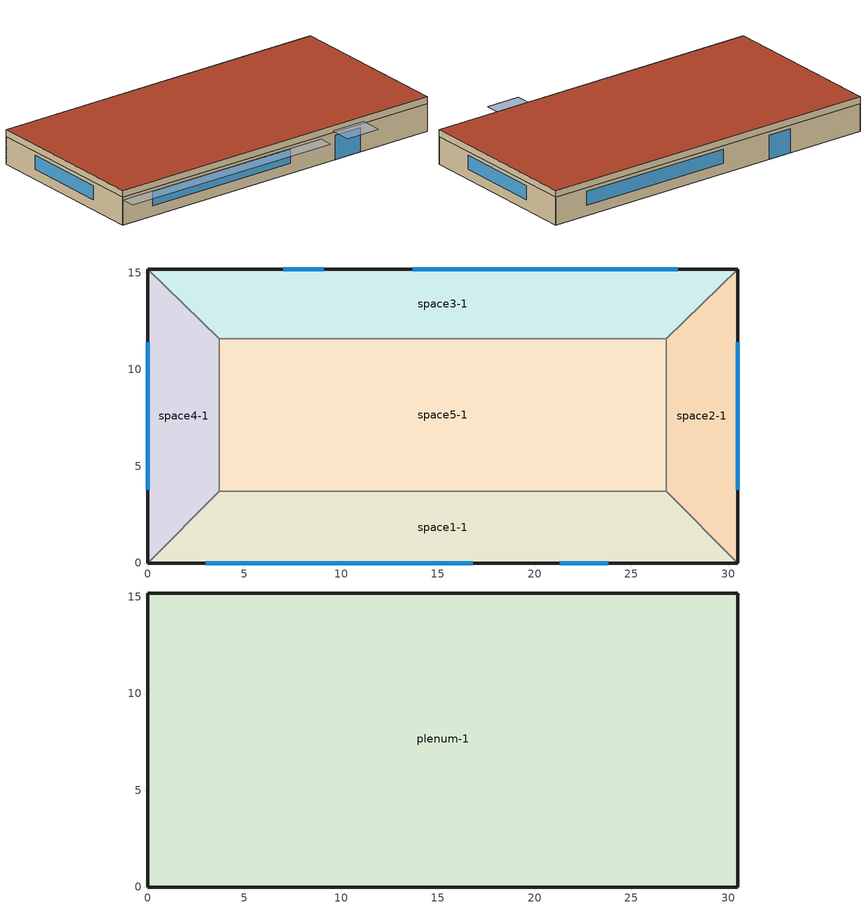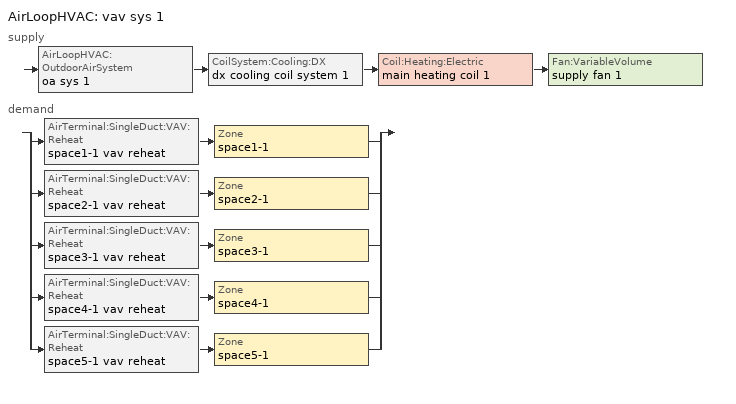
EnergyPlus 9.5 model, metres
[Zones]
space3-1
 floor ground (floor-slab-1): 26.8,11.6 3.7,11.6 0,15.2 30.5,15.2 z0
 wall outside (wall-1): 30.5,15.2 0,15.2 z0:2.4
 wall to space2-1 (int-wall-1): 26.8,11.6 30.5,15.2 z0:2.4
 wall to space4-1 (int-wall-1): 0,15.2 3.7,11.6 z0:2.4
 wall to space5-1 (int-wall-1): 3.7,11.6 26.8,11.6 z0:2.4
 window (sgl grey 3mm): 9.1,15.2 7,15.2 z0:2.1
 window (dbl clr 3mm/13mm air): 27.4,15.2 13.7,15.2 z0.9:2.1
space1-1
 floor ground (floor-slab-1): 26.8,3.7 30.5,0 0,0 3.7,3.7 z0
 wall outside (wall-1): 0,0 30.5,0 z0:2.4
 wall to space2-1 (int-wall-1): 30.5,0 26.8,3.7 z0:2.4
 wall to space4-1 (int-wall-1): 3.7,3.7 0,0 z0:2.4
 wall to space5-1 (int-wall-1): 26.8,3.7 3.7,3.7 z0:2.4
 window (sgl grey 3mm): 21.3,0 23.8,0 z0:2.1
 window (dbl clr 3mm/13mm air): 3,0 16.8,0 z0.9:2.1
space2-1
 floor ground (floor-slab-1): 26.8,11.6 30.5,15.2 30.5,0 26.8,3.7 z0
 wall outside (wall-1): 30.5,0 30.5,15.2 z0:2.4
 wall to space5-1 (int-wall-1): 26.8,11.6 26.8,3.7 z0:2.4
 window (dbl clr 3mm/13mm air): 30.5,3.8 30.5,11.4 z0.9:2.1
space4-1
 floor ground (floor-slab-1): 3.7,3.7 0,0 0,15.2 3.7,11.6 z0
 wall outside (wall-1): 0,15.2 0,0 z0:2.4
 wall to space5-1 (int-wall-1): 3.7,3.7 3.7,11.6 z0:2.4
 window (dbl clr 3mm/13mm air): 0,11.4 0,3.8 z0.9:2.1
space5-1
 floor ground (floor-slab-1): 26.8,11.6 26.8,3.7 3.7,3.7 3.7,11.6 z0
plenum-1
 floor to space1-1 (clng-1): 26.8,3.7 30.5,0 0,0 3.7,3.7 z2.4
 floor to space2-1 (clng-1): 26.8,11.6 30.5,15.2 30.5,0 26.8,3.7 z2.4
 floor to space3-1 (clng-1): 26.8,11.6 3.7,11.6 0,15.2 30.5,15.2 z2.4
 floor to space4-1 (clng-1): 3.7,3.7 0,0 0,15.2 3.7,11.6 z2.4
 floor to space5-1 (clng-1): 26.8,11.6 26.8,3.7 3.7,3.7 3.7,11.6 z2.4
 wall outside (wall-1): 30.5,15.2 0,15.2 0,0 30.5,0 30.5,15.2 z2.4:3
 roof outside (roof-1): 0,15.2 0,0 30.5,0 30.5,15.2 z3
shading: 0,-1.3 0,0 19.8,0 19.8,-1.3 z2.2; 21,-2 21,0 24.1,0 24.1,-2 z2.6
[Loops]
AirLoopHVAC 'vav sys 1'
 supply: AirLoopHVAC:OutdoorAirSystem 'oa sys 1' > CoilSystem:Cooling:DX 'dx cooling coil system 1' > Coil:Heating:Electric 'main heating coil 1' > Fan:VariableVolume 'supply fan 1'
 demand: split
  | AirTerminal:SingleDuct:VAV:Reheat 'space1-1 vav reheat' > Zone 'space1-1'
  | AirTerminal:SingleDuct:VAV:Reheat 'space2-1 vav reheat' > Zone 'space2-1'
  | AirTerminal:SingleDuct:VAV:Reheat 'space3-1 vav reheat' > Zone 'space3-1'
  | AirTerminal:SingleDuct:VAV:Reheat 'space4-1 vav reheat' > Zone 'space4-1'
  | AirTerminal:SingleDuct:VAV:Reheat 'space5-1 vav reheat' > Zone 'space5-1'
[Building]
Building: 30, city, 0.04, 0.4, fullexterior, 25, 6
[Site:GroundTemperature:BuildingSurface]
20.03, 20.03, 20.13, 20.3, 20.43, 20.52, 20.62, 20.77, 20.78, 20.55, 20.44, 20.2
[Site:Location]
new york j f kennedy intl ar_ny_usa design_conditions: 40.65, -73.8, -5, 5
[SizingPeriod:DesignDay]
new york j f kennedy intl ar ann clg .4% condns db=>mwb: 7, 21, summerdesignday, 32.1, 7.4, defaultmultipliers, , wetbulb, 23.1, , , , , 101265, 5.6, 230, no, no, no, ashraetau, , , 0.541, 1.8
new york j f kennedy intl ar ann htg 99.6% condns db: 1, 21, winterdesignday, -10.7, 0, defaultmultipliers, , wetbulb, -10.7, , , , , 101265, 7.5, 320, no, no, no, ashraeclearsky, , , , , 0
[Construction]
clng-1: mat-clng-1
dbl clr 3mm/13mm air: clear 3mm, air 13mm, clear 3mm
floor-slab-1: cc03, cp01
int-wall-1: gp02, al21, gp02
roof-1: rg01, br01, in46, wd01
sgl grey 3mm: grey 3mm
wall-1: wd01, pw03, in02, gp01
[Material]
br01: veryrough, 0.0095, 0.162, 1121, 1464, 0.9, 0.7, 0.7
cc03: mediumrough, 0.1016, 1.31, 2243, 837, 0.9, 0.65, 0.65
gp01: mediumsmooth, 0.0127, 0.16, 801, 837, 0.9, 0.75, 0.75
gp02: mediumsmooth, 0.0159, 0.16, 801, 837, 0.9, 0.75, 0.75
in02: rough, 0.0901, 0.043, 10, 837, 0.9, 0.75, 0.75
in46: veryrough, 0.0762, 0.023, 24, 1590, 0.9, 0.5, 0.5
pw03: mediumsmooth, 0.0127, 0.115, 545, 1213, 0.9, 0.78, 0.78
rg01: rough, 0.0127, 1.442, 881, 1674, 0.9, 0.65, 0.65
wd01: mediumsmooth, 0.0191, 0.115, 513, 1381, 0.9, 0.78, 0.78
[Material:AirGap]
al21: 0.157
[Material:NoMass]
cp01: rough, 0.367, 0.9, 0.75, 0.75
mat-clng-1: rough, 0.652259, 0.65, 0.65, 0.65
[WindowMaterial:Gas]
air 13mm: air, 0.0127
[WindowMaterial:Glazing]
clear 3mm: spectralaverage, , 0.003, 0.837, 0.075, 0.075, 0.898, 0.081, 0.081, 0, 0.84, 0.84, 0.9
grey 3mm: spectralaverage, , 0.003, 0.626, 0.061, 0.061, 0.611, 0.061, 0.061, 0, 0.84, 0.84, 0.9
[AirLoopHVAC]
vav sys 1: , vav sys 1 avail list, autosize, vav sys 1 branches, , vav sys 1 inlet node, plenum-1 out node, zone eq in node, vav sys 1 outlet node
[AirLoopHVAC:OutdoorAirSystem]
oa sys 1: oa sys 1 controllers, oa sys 1 equipment, vav sys 1 avail list
[AirLoopHVAC:ReturnPlenum]
return-plenum-1: plenum-1, plenum-1 node, plenum-1 out node, , space1-1 out node, space2-1 out node, space3-1 out node, space4-1 out node, space5-1 out node
[AirTerminal:SingleDuct:VAV:Reheat]
space1-1 vav reheat: reheatcoilavailsched, space1-1 zone coil air in node, space1-1 atu in node, autosize, constant, 0.1, , , coil:heating:electric, space1-1 zone coil, 0, 0, space1-1 in node, 0.001, reverse, , autocalculate, , zoneminoarequirements
space2-1 vav reheat: reheatcoilavailsched, space2-1 zone coil air in node, space2-1 atu in node, autosize, constant, 0.1, , , coil:heating:electric, space2-1 zone coil, 0, 0, space2-1 in node, 0.001, reverse, , , , zoneminoarequirements
space3-1 vav reheat: reheatcoilavailsched, space3-1 zone coil air in node, space3-1 atu in node, autosize, constant, 0.1, , , coil:heating:electric, space3-1 zone coil, 0, 0, space3-1 in node, 0.001, reverse, , , , zoneminoarequirements
space4-1 vav reheat: reheatcoilavailsched, space4-1 zone coil air in node, space4-1 atu in node, autosize, constant, 0.1, , , coil:heating:electric, space4-1 zone coil, 0, 0, space4-1 in node, 0.001, reverse, , , , zoneminoarequirements
space5-1 vav reheat: reheatcoilavailsched, space5-1 zone coil air in node, space5-1 atu in node, autosize, constant, 0.1, , , coil:heating:electric, space5-1 zone coil, 0, 0, space5-1 in node, 0.001, reverse, , , , zoneminoarequirements
[AvailabilityManager:Scheduled]
vav sys 1 avail: fanavailsched
[Coil:Cooling:DX:TwoSpeed]
main cooling coil 1: coolingcoilavailsched, autosize, autosize, 3, autosize, 450, mixed air node 1, main cooling coil 1 outlet node, varspeedcoolcapft, packagedratedcoolcapfflow, varspeedcooleirft, packagedratedcooleirfflow, varspeedcyclingplffplr, autosize, autosize, 4.2, autosize, varspeedcoolcaplsft, varspeedcooleirlsft, main cooling coil 1 condenser node, evaporativelycooled, , , , , , , , , , 200, 2, basinheatersched
[Coil:Heating:Electric]
main heating coil 1: reheatcoilavailsched, 0.98, autosize, main cooling coil 1 outlet node, main heating coil 1 outlet node, main heating coil 1 outlet node
space1-1 zone coil: reheatcoilavailsched, 0.98, autosize, space1-1 zone coil air in node, space1-1 in node
space2-1 zone coil: reheatcoilavailsched, 0.98, autosize, space2-1 zone coil air in node, space2-1 in node
space3-1 zone coil: reheatcoilavailsched, 0.98, autosize, space3-1 zone coil air in node, space3-1 in node
space4-1 zone coil: reheatcoilavailsched, 0.98, autosize, space4-1 zone coil air in node, space4-1 in node
space5-1 zone coil: reheatcoilavailsched, 0.98, autosize, space5-1 zone coil air in node, space5-1 in node
[CoilSystem:Cooling:DX]
dx cooling coil system 1: coolingcoilavailsched, mixed air node 1, main cooling coil 1 outlet node, main cooling coil 1 outlet node, coil:cooling:dx:twospeed, main cooling coil 1
[Controller:OutdoorAir]
oa controller 1: relief air outlet node 1, vav sys 1 inlet node, mixed air node 1, outside air inlet node 1, autosize, autosize, fixeddrybulb, modulateflow, 19, , , , 4, nolockout, proportionalminimum, min oa sched
[DesignSpecification:OutdoorAir]
sz dsoa space1-1; sz dsoa space2-1; sz dsoa space3-1; sz dsoa space4-1; sz dsoa space5-1: sum, 0.00472, 0.000508, 0
zoneminoarequirements: sum, 0.00472, 0.000508, , , min oarequirements sched
[ElectricEquipment]
space1-1 eleceq 1: space1-1, equip-1, equipmentlevel, 1056, , , 0, 0.3, 0
space2-1 eleceq 1: space2-1, equip-1, equipmentlevel, 456, , , 0, 0.3, 0
space3-1 eleceq 1: space3-1, equip-1, equipmentlevel, 1056, , , 0, 0.3, 0
space4-1 eleceq 1: space4-1, equip-1, equipmentlevel, 456, , , 0, 0.3, 0
space5-1 eleceq 1: space5-1, equip-1, equipmentlevel, 1976, , , 0, 0.3, 0
[ExternalInterface:Schedule]
space1-clgsetp-rl: temperature, 25
space1-htgsetp-rl: temperature, 21
[Fan:VariableVolume]
supply fan 1: fanavailsched, 0.7, 600, autosize, fraction, 0.25, , 0.9, 1, 0.00153024, 0.00520806, 1.10862, -0.116356, 0, main heating coil 1 outlet node, vav sys 1 outlet node
[Lights]
space1-1 lights 1: space1-1, lights-1, lightinglevel, 1584, , , 0.2, 0.59, 0.2, 0, GeneralLights
space2-1 lights 1: space2-1, lights-1, lightinglevel, 684, , , 0.2, 0.59, 0.2, 0, GeneralLights
space3-1 lights 1: space3-1, lights-1, lightinglevel, 1584, , , 0.2, 0.59, 0.2, 0, GeneralLights
space4-1 lights 1: space4-1, lights-1, lightinglevel, 684, , , 0.2, 0.59, 0.2, 0, GeneralLights
space5-1 lights 1: space5-1, lights-1, lightinglevel, 2964, , , 0.2, 0.59, 0.2, 0, GeneralLights
[OutdoorAir:Mixer]
oa mixing box 1: mixed air node 1, outside air inlet node 1, relief air outlet node 1, vav sys 1 inlet node
[People]
space1-1 people 1: space1-1, occupy-1, people, 11, , , 0.3, autocalculate, actschd, 3.82e-08, no, zoneaveraged, , workeffsch, dynamicclothingmodelashrae55, , , airvelocitysch, fanger
space2-1 people 1: space2-1, occupy-1, people, 5, , , 0.3, autocalculate, actschd, 3.82e-08, no, zoneaveraged, , workeffsch, dynamicclothingmodelashrae55, , , airvelocitysch, fanger
space3-1 people 1: space3-1, occupy-1, people, 11, , , 0.3, autocalculate, actschd, 3.82e-08, no, zoneaveraged, , workeffsch, dynamicclothingmodelashrae55, , , airvelocitysch, fanger
space4-1 people 1: space4-1, occupy-1, people, 5, , , 0.3, autocalculate, actschd, 3.82e-08, no, zoneaveraged, , workeffsch, dynamicclothingmodelashrae55, , , airvelocitysch, fanger
space5-1 people 1: space5-1, occupy-1, people, 20, , , 0.3, autocalculate, actschd, 3.82e-08, no, zoneaveraged, , workeffsch, dynamicclothingmodelashrae55, , , airvelocitysch, fanger
[SetpointManager:MixedAir]
mixed air and coil exit temp manager 1: temperature, vav sys 1 outlet node, main heating coil 1 outlet node, vav sys 1 outlet node, supply fan upstream nodes
[SetpointManager:Warmest]
supply air temp manager 1: temperature, vav sys 1, 12, 18, maximumtemperature, supply air temp nodes 1
[Sizing:System]
vav sys 1: sensible, autosize, 1, -15, 0.008, 30, 0.008, 12, 18, noncoincident, no, no, 0.009, 0.009, designday, 0, , , , designday, 0, , , , , , 1, coolingdesigncapacity, autosize, , , heatingdesigncapacity, autosize, , , vav
[Sizing:Zone]
space1-1: supplyairtemperature, 16, , supplyairtemperature, 35, , 0.009, 0.004, sz dsoa space1-1, 0, 0, designday, 0, , , , designday, 0, , , , , no, neutralsupplyair, autosize, autosize
space2-1: supplyairtemperature, 16, , supplyairtemperature, 35, , 0.009, 0.004, sz dsoa space2-1, 0, 0, designday, 0, , , , designday, 0, , , , , no, neutralsupplyair, autosize, autosize
space3-1: supplyairtemperature, 16, , supplyairtemperature, 35, , 0.009, 0.004, sz dsoa space3-1, 0, 0, designday, 0, , , , designday, 0, , , , , no, neutralsupplyair, autosize, autosize
space4-1: supplyairtemperature, 16, , supplyairtemperature, 35, , 0.009, 0.004, sz dsoa space4-1, 0, 0, designday, 0, , , , designday, 0, , , , , no, neutralsupplyair, autosize, autosize
space5-1: supplyairtemperature, 16, , supplyairtemperature, 35, , 0.009, 0.004, sz dsoa space5-1, 0, 0, designday, 0, , , , designday, 0, , , , , no, neutralsupplyair, autosize, autosize
[ThermostatSetpoint:DualSetpoint]
dualsetpoint: htg-setp-sch, clg-setp-sch
space1-dualsetp-rl: space1-htgsetp-rl, space1-clgsetp-rl
[ThermostatSetpoint:SingleCooling]
coolingsetpoint: clg-setp-sch
[ThermostatSetpoint:SingleHeating]
heatingsetpoint: htg-setp-sch
[Zone]
plenum-1: 0, 0, 0, 0, 1, 1, 0.6096, 283.2
space1-1; space3-1: 0, 0, 0, 0, 1, 1, 2.4384, 239.247
space2-1; space4-1: 0, 0, 0, 0, 1, 1, 2.4384, 103.311
space5-1: 0, 0, 0, 0, 1, 1, 2.4384, 447.683
[ZoneControl:Thermostat]
space1-1 control: space1-1, zone control type sched, thermostatsetpoint:singlecooling, coolingsetpoint, thermostatsetpoint:singleheating, heatingsetpoint, thermostatsetpoint:dualsetpoint, space1-dualsetp-rl
space2-1 control: space2-1, zone control type sched, thermostatsetpoint:singlecooling, coolingsetpoint, thermostatsetpoint:singleheating, heatingsetpoint, thermostatsetpoint:dualsetpoint, dualsetpoint
space3-1 control: space3-1, zone control type sched, thermostatsetpoint:singlecooling, coolingsetpoint, thermostatsetpoint:singleheating, heatingsetpoint, thermostatsetpoint:dualsetpoint, dualsetpoint
space4-1 control: space4-1, zone control type sched, thermostatsetpoint:singlecooling, coolingsetpoint, thermostatsetpoint:singleheating, heatingsetpoint, thermostatsetpoint:dualsetpoint, dualsetpoint
space5-1 control: space5-1, zone control type sched, thermostatsetpoint:singlecooling, coolingsetpoint, thermostatsetpoint:singleheating, heatingsetpoint, thermostatsetpoint:dualsetpoint, dualsetpoint
[Zone equipment]
space1-1: space1-1 vav reheat
space2-1: space2-1 vav reheat
space3-1: space3-1 vav reheat
space4-1: space4-1 vav reheat
space5-1: space5-1 vav reheat
[ZoneInfiltration:DesignFlowRate]
space1-1 infil 1: space1-1, infil-sch, flow/zone, 0.0167, , , , 0, 0, 0.2237, 0
space2-1 infil 1: space2-1, infil-sch, flow/zone, 0.00717, , , , 0, 0, 0.2237, 0
space3-1 infil 1: space3-1, infil-sch, flow/zone, 0.0167, , , , 0, 0, 0.2237, 0
space4-1 infil 1: space4-1, infil-sch, flow/zone, 0.00717, , , , 0, 0, 0.2237, 0
space5-1 infil 1: space5-1, infil-sch, flow/zone, 0.031089, , , , 0, 0, 0.2237, 0
[Curve:Biquadratic]
varspeedcoolcapft; varspeedcoolcaplsft: 0.476428, 0.0401147, 0.000226411, -0.000827136, -7.3224e-06, -0.000446278, 12.77778, 23.88889, 23.88889, 46.11111, , , temperature, temperature, dimensionless
varspeedcooleirft: 0.632475, -0.0121321, 0.000507773, 0.0155377, 0.00027284, -0.000679201, 12.77778, 23.88889, 23.88889, 46.11111, , , temperature, temperature, dimensionless
varspeedcooleirlsft: 0.774645, -0.0343731, 0.000783173, 0.0146596, 0.000488851, -0.000752036, 12.77778, 23.88889, 23.88889, 46.11111, , , temperature, temperature, dimensionless
[Curve:Cubic]
packagedratedcoolcapfflow: 0.472786, 1.24334, -1.03871, 0.322578, 0.5, 1.5, , , dimensionless, dimensionless
packagedratedcooleirfflow: 1.00795, 0.345441, -0.692289, 0.338899, 0.5, 1.5, , , dimensionless, dimensionless
[Curve:Quadratic]
varspeedcyclingplffplr: 0.85, 0.15, 0, 0, 1
[Schedule:Compact]
actschd: any number, through: 12/31, for: alldays, until: 24:00, 117.24
airvelocitysch: any number, through: 12/31, for: alldays, until: 24:00, .137
basinheatersched: on/off, through: 12/31, for: alldays, until: 24:00, 1
clg-setp-sch: temperature, through: 12/31, for: summerdesignday, until: 24:00, 23.9, for: winterdesignday, until: 24:00, 40, for: weekdays, until: 7:00, 40, until: 18:00, 23.9, until: 24:00, 40, for: weekends holiday, until: 7:00, 40, until: 13:00, 23.9, until: 24:00, 32.2, for: allotherdays, until: 7:00, 40, until: 18:00, 23.9, until: 24:00, 40
coolingcoilavailsched; fanavailsched; reheatcoilavailsched: fraction, through: 12/31, for: alldays, until: 24:00, 1
equip-1: fraction, through: 12/31, for: weekdays summerdesignday customday1 customday2, until: 8:00, 0.02, until: 9:00, 0.4, until: 14:00, 0.9, until: 15:00, 0.8, until: 16:00, 0.7, until: 18:00, 0.5, until: 20:00, 0.3, until: 24:00, 0.02, for: weekends winterdesignday holiday, until: 24:00, 0.2
htg-setp-sch: temperature, through: 12/31, for: summerdesignday, until: 24:00, 12.8, for: winterdesignday, until: 24:00, 21.1, for: weekdays, until: 7:00, 12.8, until: 18:00, 21.1, until: 24:00, 12.8, for: weekends holiday, until: 7:00, 12.8, until: 13:00, 21.1, until: 24:00, 12.8, for: allotherdays, until: 7:00, 12.8, until: 18:00, 21.1, until: 24:00, 12.8
infil-sch: fraction, through: 3/31, for: alldays, until: 24:00, 1, through: 10/31, for: alldays, until: 24:00, 0, through: 12/31, for: alldays, until: 24:00, 1
lights-1: fraction, through: 12/31, for: weekdays summerdesignday customday1 customday2, until: 8:00, 0.05, until: 9:00, 0.9, until: 10:00, 0.95, until: 11:00, 1, until: 12:00, 0.95, until: 13:00, 0.8, until: 14:00, 0.9, until: 18:00, 1, until: 19:00, 0.6, until: 21:00, 0.2, until: 24:00, 0.05, for: weekends winterdesignday holiday, until: 24:00, 0.05
min oa sched: fraction, through: 12/31, for: weekdays, until: 6:00, 0.02, until: 18:00, 1, until: 24:00, 0.02, for: allotherdays, until: 24:00, 0.02
min oarequirements sched: any number, through: 12/31, for: weekdays summerdesignday winterdesignday, until: 24:00, 1, for: allotherdays, until: 24:00, 0.25
occupy-1: fraction, through: 12/31, for: weekdays summerdesignday customday1 customday2, until: 8:00, 0, until: 11:00, 1, until: 12:00, 0.8, until: 13:00, 0.4, until: 14:00, 0.8, until: 18:00, 1, until: 19:00, 0.5, until: 21:00, 0.1, until: 24:00, 0, for: weekends winterdesignday holiday, until: 24:00, 0
workeffsch: fraction, through: 12/31, for: alldays, until: 24:00, 0
zone control type sched: control type, through: 12/31, for: summerdesignday, until: 24:00, 2, for: winterdesignday, until: 24:00, 1, for: allotherdays, until: 24:00, 4
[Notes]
Copyright (c) 2022, Openergy development team
http://www.openergy.fr
https://github.com/openergy/opyplus
-Generator IDFEditor 1.34
-Option OriginalOrderTop UseSpecialFormat
-      Use '!' comments if they need to be retained when using the IDFEditor.
5ZoneAutoDXVAV.idf
Basic file description:  1 story building divided into 4 exterior and one interior conditioned zones and return plenum.
Highlights:              packaged VAV system with variable speed compressor
Simulation Location/Run: Pittsburgh-Allegheny County AP 725205 (TMY3), Run for Jan 1st 00:00:00 to Mar 31st 24:00:00.
Run Control executes the run periods using the weather file
Location:                Pittsburgh, PA
Run Control:             Zone and System sizing with weather file run control (no design days run)
Building: Single floor rectangular building 100 ft x 50 ft. 5 zones - 4 exterior, 1 interior, zone height 8 feet.
Exterior zone depth is 12 feet. There is a 2 foot high return plenum: the overall building height is
10 feet. There are windows on all 4 facades; the south and north facades have glass doors.
The south facing glass is shaded by overhangs. The walls are woodshingle over plywood, R11 insulation,
and gypboard. The roof is a gravel built up roof with R-3 mineral board insulation and plywood sheathing.
The windows are of various single and double pane construction with 3mm and 6mm glass and either 6mm or
13mm argon or air gap.  The window to wall ratio is approxomately 0.29.
The south wall and door have overhangs.
The building is oriented 30 degrees east of north.
Floor Area:        463.6 m2 (5000 ft2)
Number of Stories: 1
Zone Description Details:
Internal gains description:     lighting is 1.5 watts/ft2, office equip is 1.0 watts/ft2. There is 1 occupant
per 100 ft2 of floor area. The infiltration is 0.25 air changes per hour.
Interzone Surfaces:             6 interzone surfaces (see diagram)
Internal Mass:                  None
Windows:                        4 ea.: 1) Double pane clear, 3mm glass, 13mm air gap
2) Double pane clear, 3mm glass, 13mm argon gap
3) Double pane clear, 6mm glass, 6mm air gap
4) Double pane lowE,  6mm lowE glass outside, 6mm air gap, 6mm clear glass
Doors:                          2 ea.:    Single pane grey,  3mm glass
Detached Shading:               None
Daylight:                       None
Natural Ventilation:            None
Compact Schedules:              Yes
HVAC:                           the system is a packaged VAV (DX cooling coil and gas heating coils).
The input is fully autosized. The compressor has a variable speed drive.
Terminal units are set to provide a minimum amount of outdoor air based
on occupancy and floor area.
Zonal Equipment:                AirTerminal:SingleDuct:VAV:Reheat
Central Air Handling Equipment: Yes
System Equipment Autosize:      Yes
Purchased Cooling:              None
Purchased Heating:              None
Coils:                          COIL:DX:MultiSpeed:CoolingEmpirical, Coil:Heating:Electric
Pumps:                          None
Boilers:                        None
Chillers:                       None
Standard Reports:               None
Timestep or Hourly Variables:   Timestep
Time bins Report:               None
HTML Report:                    None
Environmental Emissions:        None
Utility Tariffs:                None
